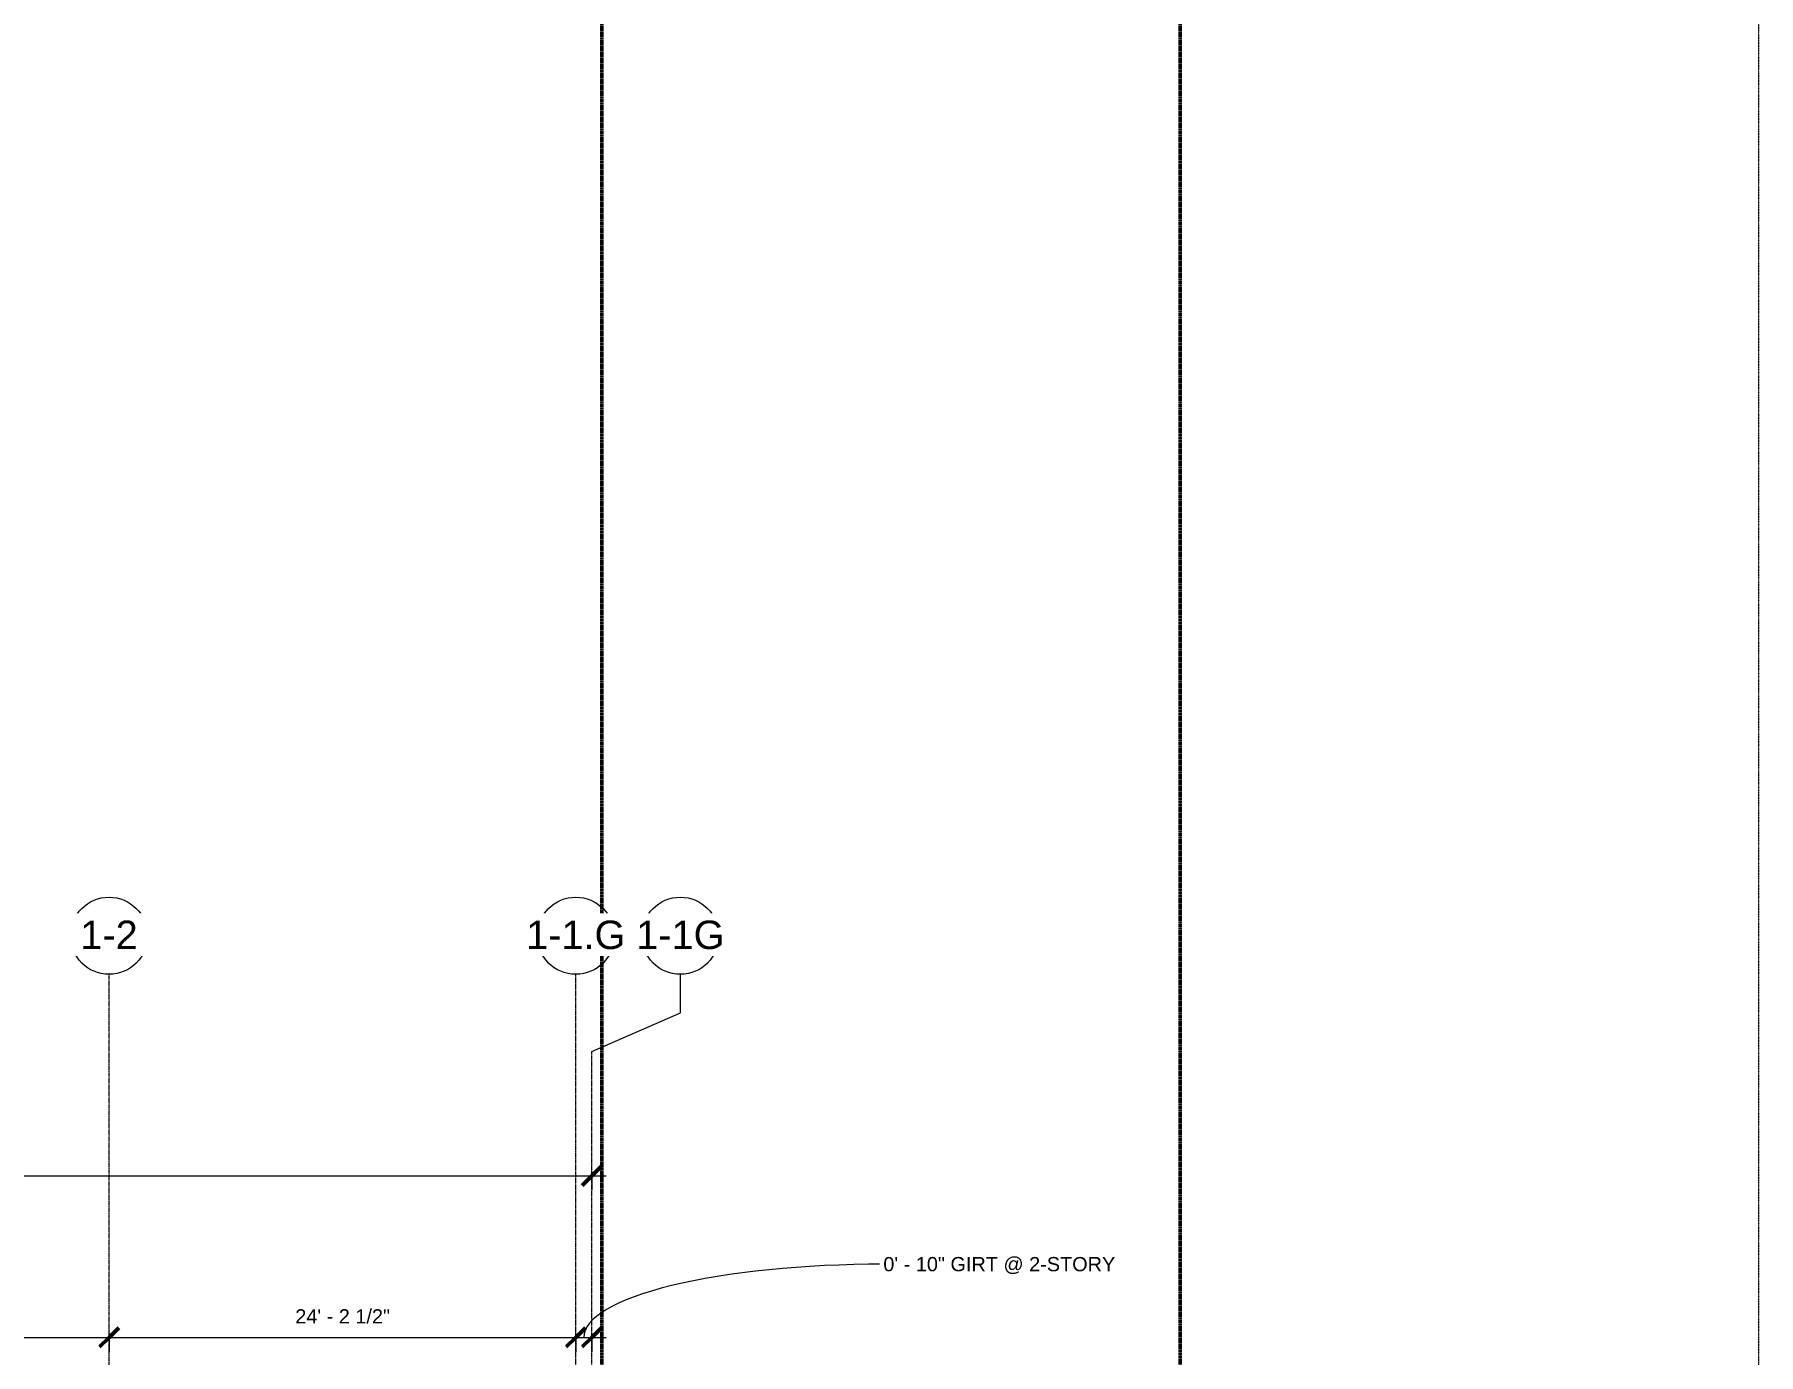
# Model space of a CAD drawing. Header units: inches. Extents: x 15537 to 31673, y -30778 to -16067.
# Drawn here: x 25934 to 27008, y -20787 to -19965 of the extents above; entities that cross this region are included whole.
import ezdxf

# ---------------------------------------------------------------- set-up
doc = ezdxf.new("R2010")
doc.units = ezdxf.units.IN
doc.header["$MEASUREMENT"] = 0
for name, pattern in [('Center 1_4_', [0.53125, 0.25, -0.09375, 0.09375, -0.09375]), ('Grid Line 1_2_', [0.875, 0.5, -0.125, 0.125, -0.125]), ('Hidden', [0.28125, 0.1875, -0.09375])]:
    doc.linetypes.add(name, pattern=pattern)
for name, color, linetype, lineweight in [('A-ANNO-DIMS', 211, 'Continuous', 9), ('A-ANNO-DIMS-96', 211, 'Continuous', 9), ('A-PROP-SBCK', 71, 'Hidden', 50), ('PROP', 3, 'Center 1_4_', 9), ('S-GRID', 1, 'Continuous', 9), ('S-GRID-IDEN', 1, 'Continuous', 9)]:
    doc.layers.add(name, color=color, linetype=linetype, lineweight=lineweight)
doc.styles.add('Arial', font='arial.ttf', dxfattribs={"height": 17.703593})
doc.styles.add('Arial_1', font='arial.ttf', dxfattribs={"height": 8.851796})
doc.dimstyles.new('Linear_-_3_32__Arial', dxfattribs={"dimscale": 12, "dimtxt": 9, "dimasz": 1, "dimexe": 0.75, "dimexo": 0.5, "dimgap": 0.5, "dimtad": 1, "dimdec": 4, "dimrnd": 0.0625, "dimzin": 1, "dimdsep": 46, "dimlunit": 4, "dimtxsty": 'Arial_1', "dimblk1": 'OBLIQUE', "dimblk2": 'OBLIQUE', "dimsah": 1, "dimcen": 0.09, "dimdle": 0.75, "dimazin": 0, "dimtfac": 1, "dimtdec": 4, "dimtix": 1, "dimtmove": 1, "dimatfit": 3, "dimfxl": 1, "dimtvp": 1, "dimtfill": 1, "dimfrac": 2, "dimtolj": 1, "dimtzin": 0, "dimarcsym": 2})
doc.dimstyles.new('Linear_-_3_32__Arial_1', dxfattribs={"dimscale": 12, "dimtxt": 9, "dimasz": 1, "dimexe": 0.75, "dimexo": 0.5, "dimgap": 0.5, "dimtad": 1, "dimdec": 4, "dimrnd": 0.0625, "dimzin": 1, "dimdsep": 46, "dimlunit": 4, "dimtxsty": 'Arial_1', "dimblk1": 'OBLIQUE', "dimblk2": 'OBLIQUE', "dimsah": 1, "dimcen": 0.09, "dimdle": 0.75, "dimazin": 0, "dimtfac": 1, "dimtdec": 4, "dimtix": 1, "dimtmove": 0, "dimatfit": 3, "dimfxl": 1, "dimtvp": 1, "dimtfill": 1, "dimfrac": 2, "dimtolj": 1, "dimtzin": 0, "dimarcsym": 2})

# ---------------------------------------------------------------- blocks, each defined once
blk = doc.blocks.new('Grid - Grid Head - Circle-14747-First Floor Plan - Enlarged')
at = {"layer": 'S-GRID-IDEN'}
blk.add_circle((0, 0), 0.25, dxfattribs=at)
blk = doc.blocks.new('DIMBLOCK60-First Floor Plan - Enlarged')
at = {"layer": 'A-ANNO-DIMS-96', "lineweight": 50}
for p, q in [((25691.4, -20776), (25697.4, -20770)), ((25980.9, -20776), (25986.9, -20770)), ((25691.4, -20776), (25685.4, -20782)), ((25980.9, -20776), (25974.9, -20782))]:
    blk.add_line(p, q, dxfattribs=at)
at = {"layer": 'A-ANNO-DIMS-96'}
for p, q in [((25691.4, -20773.5), (25691.4, -20785)), ((25691.4, -20776), (25691.4, -20773.5)), ((25980.9, -20773.5), (25980.9, -20785)), ((25980.9, -20776), (25980.9, -20773.5)), ((25691.4, -20776), (25980.9, -20776))]:
    blk.add_line(p, q, dxfattribs=at)
at = {"layer": 'A-ANNO-DIMS-96', "color": 0, "insert": (25806.8, -20758.5), "char_height": 8.852, "width": 70.449, "attachment_point": 1, "line_spacing_factor": 0.938532, "style": 'Arial_1', "bg_fill": 3, "box_fill_scale": 1.25, "bg_fill_color": 0, "bg_fill_transparency": 0}
blk.add_mtext('24\' - 1 1/2"', dxfattribs=at)
blk = doc.blocks.new('_Oblique')
at = {"color": 0, "linetype": 'ByBlock', "lineweight": -2}
blk.add_line((-0.5, -0.5), (0.5, 0.5), dxfattribs=at)
blk = doc.blocks.new('DIMBLOCK61-First Floor Plan - Enlarged')
at = {"layer": 'A-ANNO-DIMS-96', "lineweight": 50}
for p, q in [((25980.9, -20776), (25986.9, -20770)), ((26271.4, -20776), (26277.4, -20770)), ((25980.9, -20776), (25974.9, -20782)), ((26271.4, -20776), (26265.4, -20782))]:
    blk.add_line(p, q, dxfattribs=at)
at = {"layer": 'A-ANNO-DIMS-96'}
for p, q in [((25980.9, -20773.5), (25980.9, -20785)), ((25980.9, -20776), (25980.9, -20773.5)), ((26271.4, -20773.5), (26271.4, -20785)), ((26271.4, -20776), (26271.4, -20773.5)), ((25980.9, -20776), (26271.4, -20776))]:
    blk.add_line(p, q, dxfattribs=at)
at = {"layer": 'A-ANNO-DIMS-96', "color": 0, "insert": (26096.8, -20758.5), "char_height": 8.852, "width": 70.449, "attachment_point": 1, "line_spacing_factor": 0.938532, "style": 'Arial_1', "bg_fill": 3, "box_fill_scale": 1.25, "bg_fill_color": 0, "bg_fill_transparency": 0}
blk.add_mtext('24\' - 2 1/2"', dxfattribs=at)
blk = doc.blocks.new('DIMBLOCK62-First Floor Plan - Enlarged')
at = {"layer": 'A-ANNO-DIMS-96', "lineweight": 50}
for p, q in [((26271.4, -20776), (26277.4, -20770)), ((26281.4, -20776), (26287.4, -20770)), ((26271.4, -20776), (26265.4, -20782)), ((26281.4, -20776), (26275.4, -20782))]:
    blk.add_line(p, q, dxfattribs=at)
at = {"layer": 'A-ANNO-DIMS-96'}
for p, q in [((26271.4, -20773.5), (26271.4, -20785)), ((26271.4, -20776), (26271.4, -20773.5)), ((26281.4, -20773.5), (26281.4, -20785)), ((26281.4, -20776), (26281.4, -20773.5)), ((26271.4, -20776), (26290.4, -20776))]:
    blk.add_line(p, q, dxfattribs=at)
blk.add_ellipse((26462.8, -20776), major_axis=(186.4, 0), ratio=0.244163, start_param=1.570796, end_param=3.141593, dxfattribs=at)
at = {"layer": 'A-ANNO-DIMS-96', "color": 0, "insert": (26462.8, -20726), "char_height": 8.852, "width": 172.135, "attachment_point": 1, "line_spacing_factor": 0.938532, "style": 'Arial_1', "bg_fill": 3, "box_fill_scale": 1.25, "bg_fill_color": 0, "bg_fill_transparency": 0}
blk.add_mtext('0\' - 10" GIRT @ 2-STORY', dxfattribs=at)
blk = doc.blocks.new('DIMBLOCK64-First Floor Plan - Enlarged')
at = {"layer": 'A-ANNO-DIMS-96'}
for p, q in [((22772.4, -20675.4), (26290.4, -20675.4)), ((22781.4, -20672.9), (22781.4, -20684.4)), ((22781.4, -20675.4), (22781.4, -20672.9)), ((26281.4, -20672.9), (26281.4, -20684.4)), ((26281.4, -20675.4), (26281.4, -20672.9))]:
    blk.add_line(p, q, dxfattribs=at)
at = {"layer": 'A-ANNO-DIMS-96', "lineweight": 50}
for p, q in [((22781.4, -20675.4), (22775.4, -20681.4)), ((22781.4, -20675.4), (22787.4, -20669.4)), ((26281.4, -20675.4), (26275.4, -20681.4)), ((26281.4, -20675.4), (26287.4, -20669.4))]:
    blk.add_line(p, q, dxfattribs=at)
at = {"layer": 'A-ANNO-DIMS-96', "color": 0, "insert": (24508.9, -20657.9), "char_height": 8.85, "width": 54, "attachment_point": 1, "line_spacing_factor": 0.938532, "style": 'Arial_1', "bg_fill": 3, "box_fill_scale": 1.25, "bg_fill_color": 0, "bg_fill_transparency": 0}
blk.add_mtext('291\' - 8"', dxfattribs=at)

msp = doc.modelspace()

# ---------------------------------------------------------------- linework, layer by layer
at = {"layer": 'A-PROP-SBCK'}
for p, q in [((26287.51523, -19438.18055), (26287.51523, -25779.86428)), ((26647.51523, -19438.18055), (26647.51523, -25801.37622))]:
    msp.add_line(p, q, dxfattribs=at)
at = {"layer": 'PROP'}
msp.add_line((27007.51523, -19198.18055), (27007.51523, -25943.10222), dxfattribs=at)
at = {"layer": 'S-GRID', "linetype": 'Grid Line 1_2_'}
for p, q in [((25980.89023, -23095.79981), (25980.89023, -20550.05281)), ((26271.39023, -22389.5762), (26271.39023, -20550.05281)), ((26281.39023, -23047.79981), (26281.39023, -20598.05281))]:
    msp.add_line(p, q, dxfattribs=at)
at = {"layer": 'S-GRID'}
for p, q in [((26336.4676, -20574.05281), (26336.4676, -20550.05281)), ((26281.39023, -20598.05281), (26336.4676, -20574.05281))]:
    msp.add_line(p, q, dxfattribs=at)

# ---------------------------------------------------------------- block references
at = {"layer": 'S-GRID-IDEN', "xscale": 95.99999999999994, "yscale": 95.99999999999994, "zscale": 95.99999999999994}
for p in [(25980.89023, -20526.05281), (26336.4676, -20526.05281)]:
    msp.add_blockref('Grid - Grid Head - Circle-14747-First Floor Plan - Enlarged', p, dxfattribs=at)

# ---------------------------------------------------------------- next in the draw order: texts
at = {"layer": 'S-GRID-IDEN', "char_height": 17.703593, "attachment_point": 2, "line_spacing_factor": 0.938532, "style": 'Arial', "bg_fill": 3, "box_fill_scale": 1.25, "bg_fill_color": 0, "bg_fill_transparency": 0}
for s, insert, width in [('1-2', (25980.88561, -20516.61594), 42.552), ('1-1G', (26336.46299, -20516.61594), 65.448)]:
    msp.add_mtext(s, dxfattribs=dict(at, insert=insert, width=width))

# ---------------------------------------------------------------- next in the draw order: dimensions: what is measured, and where the dimension line sits
at = {"layer": 'A-ANNO-DIMS'}
for base, p1, p2, override, picture, middle in [((26281.39023, -20675.36063), (22781.39023, -20666.87535), (26281.39023, -20666.87535), {"dimpost": '<>', "dimfxl": 3500}, 'DIMBLOCK64-First Floor Plan - Enlarged', (24531.39023, -20664.84115)), ((25980.89023, -20776.031), (25691.39023, -20767.54572), (25980.89023, -20767.54572), {"dimpost": '<>', "dimfxl": 289.5}, 'DIMBLOCK60-First Floor Plan - Enlarged', (25836.14023, -20765.45415))]:
    dim = msp.add_linear_dim(base=base, p1=p1, p2=p2, dimstyle='Linear_-_3_32__Arial_1', override=override, dxfattribs=at)
    dim.commit()
    dim.dimension.update_dxf_attribs({"geometry": picture, "text_midpoint": middle})

# ---------------------------------------------------------------- next in the draw order: block references
at = {"layer": 'S-GRID-IDEN', "xscale": 95.99999999999994, "yscale": 95.99999999999994, "zscale": 95.99999999999994}
msp.add_blockref('Grid - Grid Head - Circle-14747-First Floor Plan - Enlarged', (26271.39023, -20526.05281), dxfattribs=at)

# ---------------------------------------------------------------- next in the draw order: dimensions: what is measured, and where the dimension line sits
at = {"layer": 'A-ANNO-DIMS'}
dim = msp.add_linear_dim(base=(26271.39023, -20776.031), p1=(25980.89023, -20767.54572), p2=(26271.39023, -20767.54572), dimstyle='Linear_-_3_32__Arial_1', override={"dimpost": '<>', "dimfxl": 290.5}, dxfattribs=at)
dim.commit()
dim.dimension.update_dxf_attribs({"geometry": 'DIMBLOCK61-First Floor Plan - Enlarged', "text_midpoint": (26126.14023, -20765.45415)})

# ---------------------------------------------------------------- next in the draw order: texts
at = {"layer": 'S-GRID-IDEN', "insert": (26271.38561, -20516.61594), "char_height": 17.703593, "width": 73.656, "attachment_point": 2, "line_spacing_factor": 0.938532, "style": 'Arial', "bg_fill": 3, "box_fill_scale": 1.25, "bg_fill_color": 0, "bg_fill_transparency": 0}
msp.add_mtext('1-1.G', dxfattribs=at)

# ---------------------------------------------------------------- next in the draw order: dimensions: what is measured, and where the dimension line sits
at = {"layer": 'A-ANNO-DIMS'}
dim = msp.add_linear_dim(base=(26281.39023, -20776.031), p1=(26271.39023, -20767.54572), p2=(26281.39023, -20767.54572), dimstyle='Linear_-_3_32__Arial', override={"dimpost": '<>GIRT @ 2-STORY', "dimfxl": 10}, dxfattribs=at)
dim.commit()
dim.dimension.update_dxf_attribs({"geometry": 'DIMBLOCK62-First Floor Plan - Enlarged', "text_midpoint": (26548.87671, -20731.85621), "dimtype": 160})

doc.saveas('drawing.dxf')
